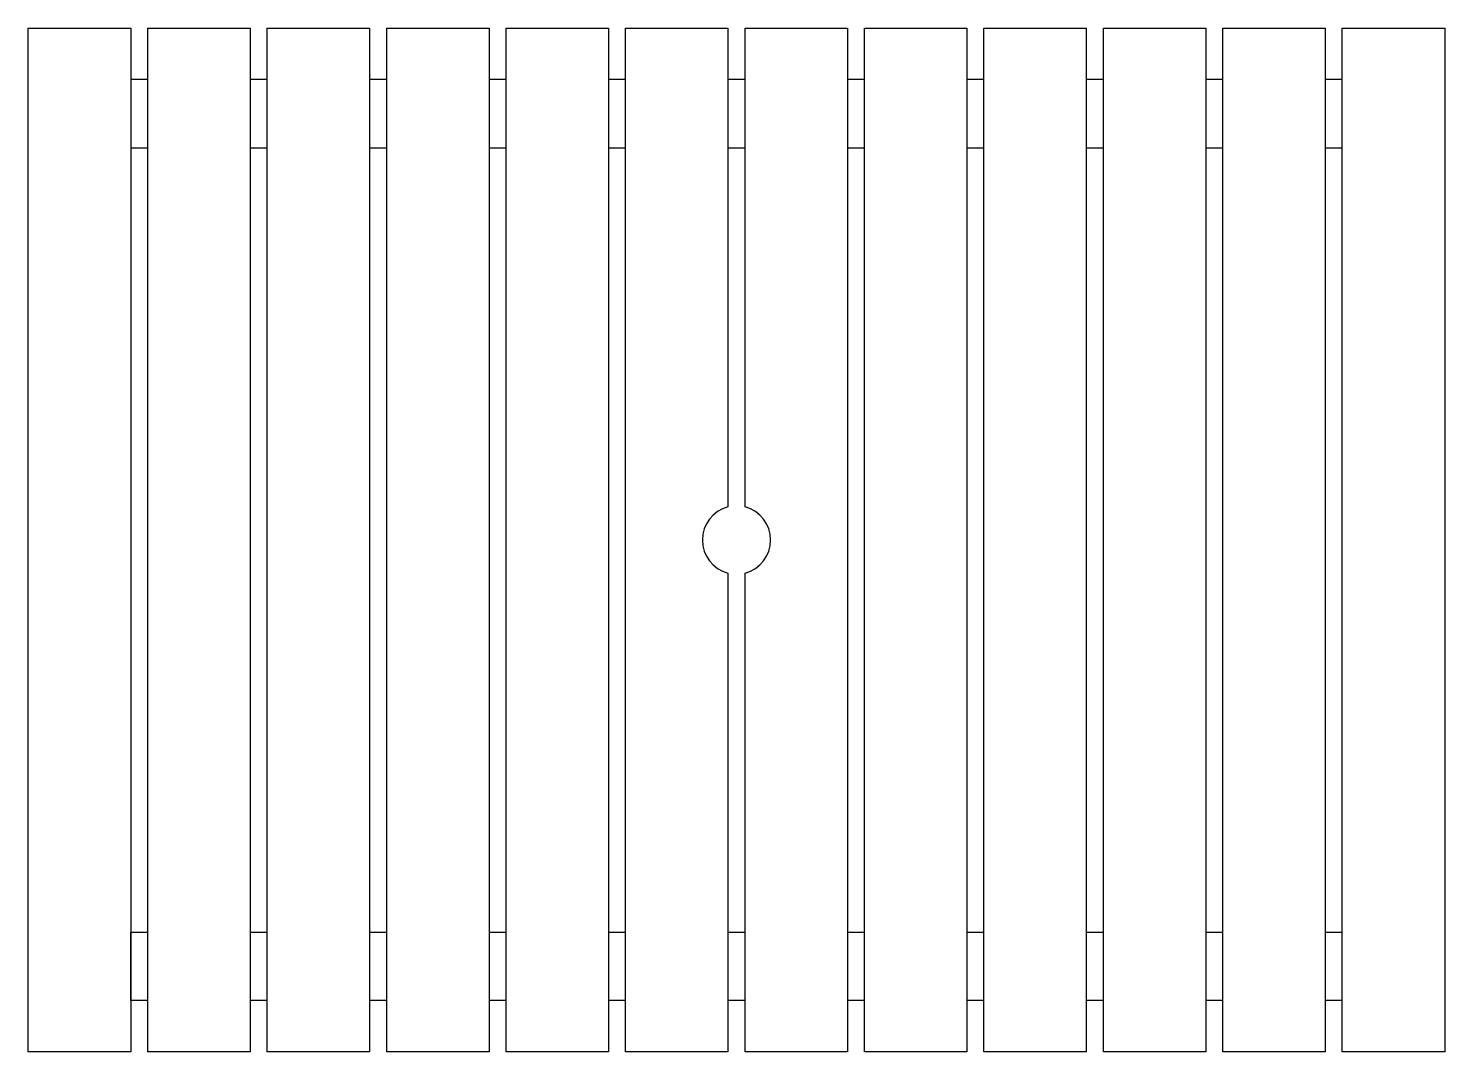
# Model space of a CAD drawing. Extents: x 0 to 83, y 0 to 60.
import ezdxf

# ---------------------------------------------------------------- set-up
doc = ezdxf.new("R2010")
doc.units = 0
doc.header["$MEASUREMENT"] = 0
doc.layers.get('0').update_dxf_attribs({"linetype": 'CONTINUOUS'})

msp = doc.modelspace()

# ---------------------------------------------------------------- linework, layer by layer
at = {"color": 0, "linetype": 'ByBlock'}
for p, q in [((0, 60), (6, 60)), ((0, 0), (0, 60)), ((6, 60), (6, 0)), ((7, 60), (13, 60)), ((7, 0), (7, 60)), ((13, 60), (13, 0)), ((14, 60), (20, 60)), ((14, 0), (14, 60)), ((20, 60), (20, 0)), ((21, 60), (27, 60)), ((21, 0), (21, 60)), ((27, 60), (27, 0)), ((28, 60), (34, 60)), ((28, 0), (28, 60)), ((34, 60), (34, 0)), ((35, 60), (41, 60)), ((35, 0), (35, 60)), ((41, 60), (41, 31.936)), ((42, 31.936), (42, 60)), ((42, 60), (48, 60)), ((48, 60), (48, 0)), ((49, 60), (55, 60)), ((49, 0), (49, 60)), ((55, 60), (55, 0)), ((56, 60), (62, 60)), ((56, 0), (56, 60)), ((62, 60), (62, 0)), ((63, 60), (69, 60)), ((63, 0), (63, 60)), ((69, 60), (69, 0)), ((70, 60), (76, 60)), ((70, 0), (70, 60)), ((76, 60), (76, 0)), ((77, 60), (83, 60)), ((77, 0), (77, 60)), ((83, 60), (83, 0)), ((7, 57), (6, 57)), ((6, 57), (6, 53)), ((14, 57), (13, 57)), ((21, 57), (20, 57)), ((28, 57), (27, 57)), ((35, 57), (34, 57)), ((42, 57), (41, 57)), ((49, 57), (48, 57)), ((56, 57), (55, 57)), ((63, 57), (62, 57)), ((70, 57), (69, 57)), ((77, 57), (76, 57)), ((6, 53), (7, 53)), ((13, 53), (14, 53)), ((20, 53), (21, 53)), ((27, 53), (28, 53)), ((34, 53), (35, 53)), ((41, 53), (42, 53)), ((48, 53), (49, 53)), ((55, 53), (56, 53)), ((62, 53), (63, 53)), ((69, 53), (70, 53)), ((76, 53), (77, 53)), ((41, 28.064), (41, 0)), ((42, 0), (42, 28.064)), ((6, 7), (7, 7)), ((6, 3), (6, 7)), ((13, 7), (14, 7)), ((20, 7), (21, 7)), ((27, 7), (28, 7)), ((34, 7), (35, 7)), ((41, 7), (42, 7)), ((48, 7), (49, 7)), ((55, 7), (56, 7)), ((62, 7), (63, 7)), ((69, 7), (70, 7)), ((76, 7), (77, 7)), ((7, 3), (6, 3)), ((14, 3), (13, 3)), ((21, 3), (20, 3)), ((28, 3), (27, 3)), ((35, 3), (34, 3)), ((42, 3), (41, 3)), ((49, 3), (48, 3)), ((56, 3), (55, 3)), ((63, 3), (62, 3)), ((70, 3), (69, 3)), ((77, 3), (76, 3)), ((6, 0), (0, 0)), ((13, 0), (7, 0)), ((20, 0), (14, 0)), ((27, 0), (21, 0)), ((34, 0), (28, 0)), ((41, 0), (35, 0)), ((48, 0), (42, 0)), ((55, 0), (49, 0)), ((62, 0), (56, 0)), ((69, 0), (63, 0)), ((76, 0), (70, 0)), ((83, 0), (77, 0))]:
    msp.add_line(p, q, dxfattribs=at)
for start, end in [(104.47751, 255.52249), (284.47751, 75.52249)]:
    msp.add_arc((41.5, 30), 2, start, end, dxfattribs=at)

doc.saveas('drawing.dxf')
